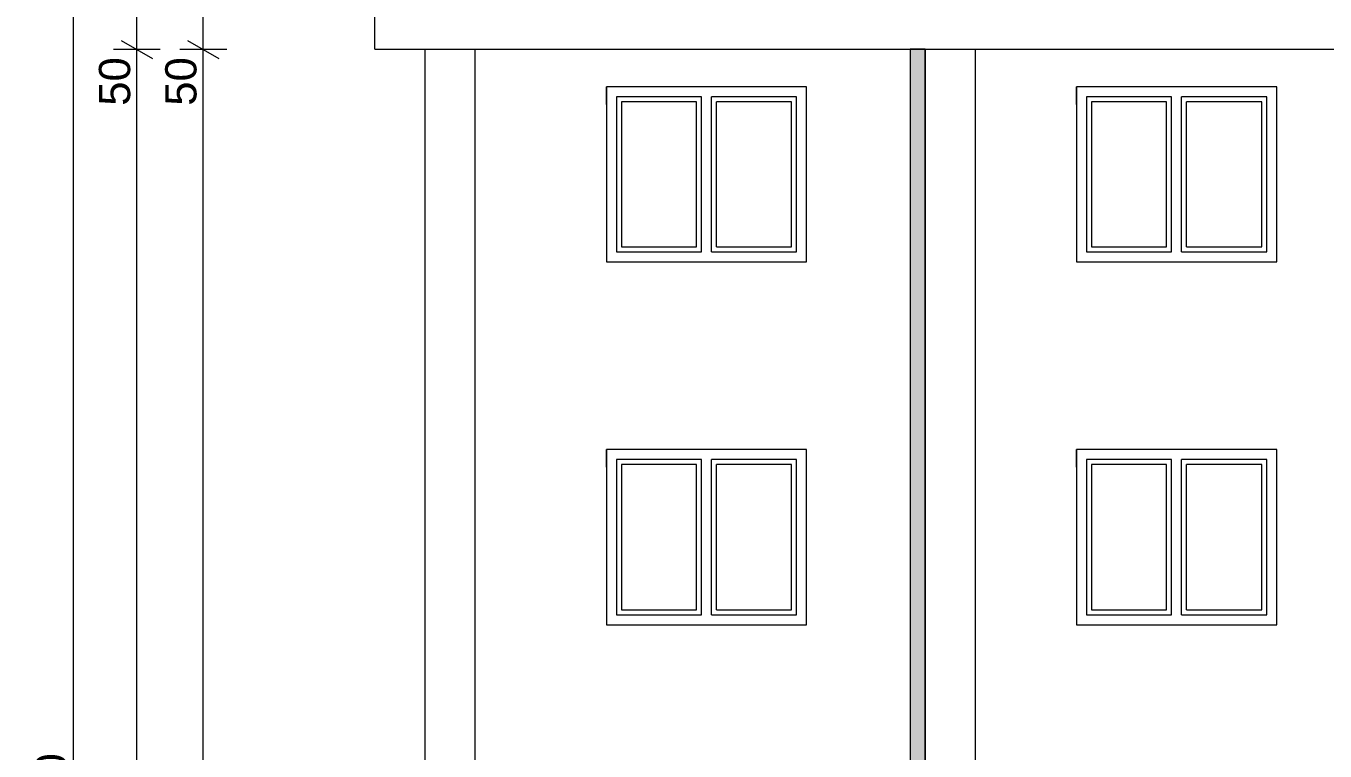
# Model space of a CAD drawing. Header units: feet. Extents: x 2791058 to 2855058, y -67651 to -18651.
# Drawn here: x 2803622 to 2814008, y -30085 to -24289 of the extents above; entities that cross this region are included whole.
import ezdxf

# ---------------------------------------------------------------- set-up
doc = ezdxf.new("R2010")
doc.units = ezdxf.units.FT
doc.header["$MEASUREMENT"] = 0
doc.linetypes.add('Hidden Line', pattern=[195.611112, 141.111112, -54.5])
doc.layers.add('Dimensioning - General', color=7, linetype='Continuous')
doc.layers.add('Exterior walls', color=7, linetype='Continuous')
for name, color, linetype, lineweight in [('Dimensioning - General_Pen_No__1', 7, 'Continuous', 0), ('Exterior walls_Pen_No__1', 7, 'Continuous', 0), ('Lines_Pen_No__20', 1, 'Continuous', 0), ('Shell - Roof_Pen_No__21', 7, 'Continuous', 0)]:
    doc.layers.add(name, color=color, linetype=linetype, lineweight=lineweight)
doc.styles.add('GENERATED_STYLE_1', font='arial.ttf')
doc.dimstyles.new('GENERATED_STYLE__1', dxfattribs={"dimtxt": 250, "dimasz": 190, "dimexe": 0.18, "dimexo": 3, "dimgap": 0.09, "dimtad": 1, "dimlfac": 0.001, "dimzin": 0, "dimdsep": 46, "dimtxsty": 'GENERATED_STYLE_1', "dimblk": 'ARROWHEAD_2', "dimblk1": 'ARROWHEAD_2', "dimblk2": 'ARROWHEAD_2', "dimcen": 0.09, "dimclrd": 7, "dimclre": 7, "dimclrt": 7, "dimadec": 0, "dimazin": 0, "dimtfac": 1, "dimtdec": 4, "dimtmove": 0, "dimatfit": 3, "dimfxl": 1, "dimtolj": 1, "dimtzin": 0, "dimarcsym": 0})

# ---------------------------------------------------------------- blocks, each defined once
blk = doc.blocks.new('Wall_1', base_point=(2810751, -24476))
at = {"layer": 'Exterior walls', "linetype": 'Continuous', "lineweight": 0}
blk.add_hatch(color=255, dxfattribs=at).paths.add_polyline_path([(2810691, -24476), (2810691, -39812), (2810811, -39812), (2810811, -24476)])
at = {"layer": 'Exterior walls_Pen_No__1', "color": 7, "linetype": 'Continuous', "lineweight": 0, "flags": 128}
for points in [[(2810691, -24476), (2810691, -39812)], [(2810811, -24476), (2810691, -24476)], [(2810811, -39812), (2810811, -24476)]]:
    blk.add_lwpolyline(points, dxfattribs=at)
blk = doc.blocks.new('*D27', base_point=(2247654, -76425))
at = {"layer": 'Dimensioning - General_Pen_No__1', "color": 7, "linetype": 'Continuous', "lineweight": 0, "transparency": 16777216}
for p, q in [((2804914, -24404), (2805164, -24548)), ((2805227, -24476), (2804852, -24476)), ((2805039, -38876), (2805039, -24476)), ((2804914, -38804), (2805164, -38948)), ((2805227, -38876), (2804852, -38876))]:
    blk.add_line(p, q, dxfattribs=at)
at = {"layer": 'Dimensioning - General_Pen_No__1', "color": 7, "lineweight": 0, "transparency": 16777216, "char_height": 250, "attachment_point": 7, "rotation": 90, "style": 'GENERATED_STYLE_1'}
for s, insert in [('\\A1;50', (2804989, -24927)), ('\\A1;14.40', (2804989, -32293))]:
    blk.add_mtext(s, dxfattribs=dict(at, insert=insert))
blk = doc.blocks.new('ARROWHEAD_2')
at = {"color": 0, "linetype": 'Continuous', "lineweight": 0}
for p, q in [((-0.378, -0.655), (0.378, 0.655)), ((0, 0), (-1, 0))]:
    blk.add_line(p, q, dxfattribs=at)
blk = doc.blocks.new('*D28', base_point=(2247654, -76425))
at = {"layer": 'Dimensioning - General_Pen_No__1', "color": 7, "linetype": 'Continuous', "lineweight": 0, "transparency": 16777216}
for p, q in [((2805227, -23976), (2804852, -23976)), ((2804914, -23904), (2805164, -24048)), ((2805039, -24476), (2805039, -23976)), ((2804914, -24404), (2805164, -24548)), ((2805227, -24476), (2804852, -24476))]:
    blk.add_line(p, q, dxfattribs=at)
blk = doc.blocks.new('*D30', base_point=(2247654, -76425))
at = {"layer": 'Dimensioning - General_Pen_No__1', "color": 7, "linetype": 'Continuous', "lineweight": 0, "transparency": 16777216}
for p, q in [((2804384, -24404), (2804634, -24548)), ((2804696, -24476), (2804321, -24476)), ((2804509, -39876), (2804509, -24476)), ((2804696, -39876), (2804321, -39876)), ((2804384, -39804), (2804634, -39948)), ((2804509, -39998), (2804509, -39876))]:
    blk.add_line(p, q, dxfattribs=at)
at = {"layer": 'Dimensioning - General_Pen_No__1', "color": 7, "lineweight": 0, "transparency": 16777216, "char_height": 250, "attachment_point": 7, "rotation": 90, "style": 'GENERATED_STYLE_1'}
for s, insert in [('\\A1;50', (2804459, -24927)), ('\\A1;15.40', (2804459, -32793))]:
    blk.add_mtext(s, dxfattribs=dict(at, insert=insert))
blk = doc.blocks.new('*D31', base_point=(2247654, -76425))
at = {"layer": 'Dimensioning - General_Pen_No__1', "color": 7, "linetype": 'Continuous', "lineweight": 0, "transparency": 16777216}
for p, q in [((2804696, -23976), (2804321, -23976)), ((2804384, -23904), (2804634, -24048)), ((2804509, -24476), (2804509, -23976)), ((2804384, -24404), (2804634, -24548)), ((2804696, -24476), (2804321, -24476))]:
    blk.add_line(p, q, dxfattribs=at)
blk = doc.blocks.new('*D33', base_point=(2247654, -76425))
at = {"layer": 'Dimensioning - General_Pen_No__1', "color": 7, "linetype": 'Continuous', "lineweight": 0, "transparency": 16777216}
for p, q in [((2804126, -21295), (2803876, -21151)), ((2804001, -21223), (2804001, -21101)), ((2804188, -21223), (2803813, -21223)), ((2804001, -39876), (2804001, -21223)), ((2804188, -39876), (2803813, -39876)), ((2803876, -39804), (2804126, -39948)), ((2804001, -39998), (2804001, -39876))]:
    blk.add_line(p, q, dxfattribs=at)
at = {"layer": 'Dimensioning - General_Pen_No__1', "color": 7, "lineweight": 0, "transparency": 16777216, "insert": (2803951, -30977), "char_height": 250, "attachment_point": 7, "rotation": 90, "style": 'GENERATED_STYLE_1'}
blk.add_mtext('\\A1;18.70', dxfattribs=at)

msp = doc.modelspace()

# ---------------------------------------------------------------- linework, layer by layer
at = {"layer": 'Lines_Pen_No__20', "color": 1, "linetype": 'Hidden Line', "lineweight": 0}
for p, q in [((2809863.586, -24775.72), (2808263.586, -24775.72)), ((2808263.586, -24915.72), (2808263.586, -24775.72)), ((2809863.586, -24915.72), (2809863.586, -24775.72)), ((2813621.293, -24775.72), (2812021.293, -24775.72)), ((2812021.293, -24915.72), (2812021.293, -24775.72)), ((2813621.293, -24915.72), (2813621.293, -24775.72)), ((2809863.586, -27675.72), (2808263.586, -27675.72)), ((2808263.586, -27815.72), (2808263.586, -27675.72)), ((2809863.586, -27815.72), (2809863.586, -27675.72)), ((2813621.293, -27675.72), (2812021.293, -27675.72)), ((2812021.293, -27815.72), (2812021.293, -27675.72)), ((2813621.293, -27815.72), (2813621.293, -27675.72))]:
    msp.add_line(p, q, dxfattribs=at)
at = {"layer": 'Lines_Pen_No__20', "color": 1, "linetype": 'Continuous', "lineweight": 0}
for p, q in [((2808983.586, -26055.72), (2808983.586, -24895.72)), ((2809023.586, -26095.72), (2809023.586, -24855.72)), ((2809103.586, -26095.72), (2809103.586, -24855.72)), ((2809143.586, -26055.72), (2809143.586, -24895.72)), ((2812741.293, -26055.72), (2812741.293, -24895.72)), ((2812781.293, -26095.72), (2812781.293, -24855.72)), ((2812861.293, -26095.72), (2812861.293, -24855.72)), ((2812901.293, -26055.72), (2812901.293, -24895.72)), ((2808983.586, -28955.72), (2808983.586, -27795.72)), ((2809023.586, -28995.72), (2809023.586, -27755.72)), ((2809103.586, -28995.72), (2809103.586, -27755.72)), ((2809143.586, -28955.72), (2809143.586, -27795.72)), ((2812741.293, -28955.72), (2812741.293, -27795.72)), ((2812781.293, -28995.72), (2812781.293, -27755.72)), ((2812861.293, -28995.72), (2812861.293, -27755.72)), ((2812901.293, -28955.72), (2812901.293, -27795.72))]:
    msp.add_line(p, q, dxfattribs=at)
for points in [[(2808263.586, -26175.72), (2809863.586, -26175.72), (2809863.586, -24775.72), (2808263.586, -24775.72)], [(2812021.293, -26175.72), (2813621.293, -26175.72), (2813621.293, -24775.72), (2812021.293, -24775.72)], [(2808263.586, -29075.72), (2809863.586, -29075.72), (2809863.586, -27675.72), (2808263.586, -27675.72)], [(2812021.293, -29075.72), (2813621.293, -29075.72), (2813621.293, -27675.72), (2812021.293, -27675.72)]]:
    msp.add_lwpolyline(points, close=True, dxfattribs=at)
for points in [[(2809023.586, -24855.72), (2808343.586, -24855.72), (2808343.586, -26095.72), (2809023.586, -26095.72)], [(2808983.586, -24895.72), (2808383.586, -24895.72), (2808383.586, -26055.72), (2808983.586, -26055.72)], [(2809103.586, -26095.72), (2809783.586, -26095.72), (2809783.586, -24855.72), (2809103.586, -24855.72)], [(2809143.586, -26055.72), (2809743.586, -26055.72), (2809743.586, -24895.72), (2809143.586, -24895.72)], [(2812781.293, -24855.72), (2812101.293, -24855.72), (2812101.293, -26095.72), (2812781.293, -26095.72)], [(2812741.293, -24895.72), (2812141.293, -24895.72), (2812141.293, -26055.72), (2812741.293, -26055.72)], [(2812861.293, -26095.72), (2813541.293, -26095.72), (2813541.293, -24855.72), (2812861.293, -24855.72)], [(2812901.293, -26055.72), (2813501.293, -26055.72), (2813501.293, -24895.72), (2812901.293, -24895.72)], [(2809023.586, -27755.72), (2808343.586, -27755.72), (2808343.586, -28995.72), (2809023.586, -28995.72)], [(2808983.586, -27795.72), (2808383.586, -27795.72), (2808383.586, -28955.72), (2808983.586, -28955.72)], [(2809103.586, -28995.72), (2809783.586, -28995.72), (2809783.586, -27755.72), (2809103.586, -27755.72)], [(2809143.586, -28955.72), (2809743.586, -28955.72), (2809743.586, -27795.72), (2809143.586, -27795.72)], [(2812781.293, -27755.72), (2812101.293, -27755.72), (2812101.293, -28995.72), (2812781.293, -28995.72)], [(2812741.293, -27795.72), (2812141.293, -27795.72), (2812141.293, -28955.72), (2812741.293, -28955.72)], [(2812861.293, -28995.72), (2813541.293, -28995.72), (2813541.293, -27755.72), (2812861.293, -27755.72)], [(2812901.293, -28955.72), (2813501.293, -28955.72), (2813501.293, -27795.72), (2812901.293, -27795.72)]]:
    msp.add_lwpolyline(points, dxfattribs=at)
at = {"layer": 'Shell - Roof_Pen_No__21', "color": 7, "linetype": 'Continuous', "lineweight": 0}
for p, q in [((2806411.233, -24475.72), (2806411.233, -23975.72)), ((2806411.233, -24475.72), (2822811.233, -24475.72)), ((2806811.233, -24475.72), (2806811.233, -38875.72)), ((2806811.233, -24475.72), (2806811.233, -38875.72)), ((2807211.233, -24475.72), (2807211.233, -38875.72)), ((2810811.233, -24475.72), (2810811.233, -37724.082)), ((2811211.233, -24475.72), (2811211.233, -37724.082)), ((2809863.586, -24775.72), (2808263.586, -24775.72)), ((2808263.586, -24775.72), (2808263.586, -26175.72)), ((2809863.586, -26175.72), (2809863.586, -24775.72)), ((2813621.293, -24775.72), (2812021.293, -24775.72)), ((2812021.293, -24775.72), (2812021.293, -26175.72)), ((2813621.293, -26175.72), (2813621.293, -24775.72)), ((2808263.586, -26175.72), (2809863.586, -26175.72)), ((2812021.293, -26175.72), (2813621.293, -26175.72)), ((2809863.586, -27675.72), (2808263.586, -27675.72)), ((2808263.586, -27675.72), (2808263.586, -29075.72)), ((2809863.586, -29075.72), (2809863.586, -27675.72)), ((2813621.293, -27675.72), (2812021.293, -27675.72)), ((2812021.293, -27675.72), (2812021.293, -29075.72)), ((2813621.293, -29075.72), (2813621.293, -27675.72)), ((2808263.586, -29075.72), (2809863.586, -29075.72)), ((2812021.293, -29075.72), (2813621.293, -29075.72))]:
    msp.add_line(p, q, dxfattribs=at)

# ---------------------------------------------------------------- block references
at = {"layer": 'Exterior walls', "color": 7, "lineweight": 0}
msp.add_blockref('Wall_1', (2810751.233, -24475.72), dxfattribs=at)

# ---------------------------------------------------------------- dimensions: what is measured, and where the dimension line sits
at = {"layer": 'Dimensioning - General', "color": 7, "linetype": 'Continuous', "lineweight": 0}
dim = msp.add_linear_dim(base=(2804000.537, -21223.264), p1=(2808647.905, -39875.72), p2=(2808197.905, -21223.264), angle=90, text='18.70', dimstyle='GENERATED_STYLE__1', dxfattribs=at)
dim.commit()
dim.dimension.update_dxf_attribs({"geometry": '*D33', "text_midpoint": (2803825.537, -30556.92), "dimtype": 160, "text_rotation": 90})
for base, p1, p2, picture, middle in [((2804508.542, -23975.72), (2808597.905, -24475.72), (2808197.905, -23975.72), '*D31', (2804333.542, -24736.812)), ((2805039.494, -23975.72), (2808597.905, -24475.72), (2808197.905, -23975.72), '*D28', (2804864.494, -24736.812)), ((2804508.542, -24475.72), (2808647.905, -39875.72), (2808597.905, -24475.72), '*D30', (2804333.542, -32372.863)), ((2805039.494, -24475.72), (2808647.905, -38875.72), (2808597.905, -24475.72), '*D27', (2804864.494, -31872.863))]:
    dim = msp.add_linear_dim(base=base, p1=p1, p2=p2, angle=90, dimstyle='GENERATED_STYLE__1', dxfattribs=at)
    dim.commit()
    dim.dimension.update_dxf_attribs({"geometry": picture, "text_midpoint": middle, "dimtype": 160, "text_rotation": 90})

doc.saveas('drawing.dxf')
